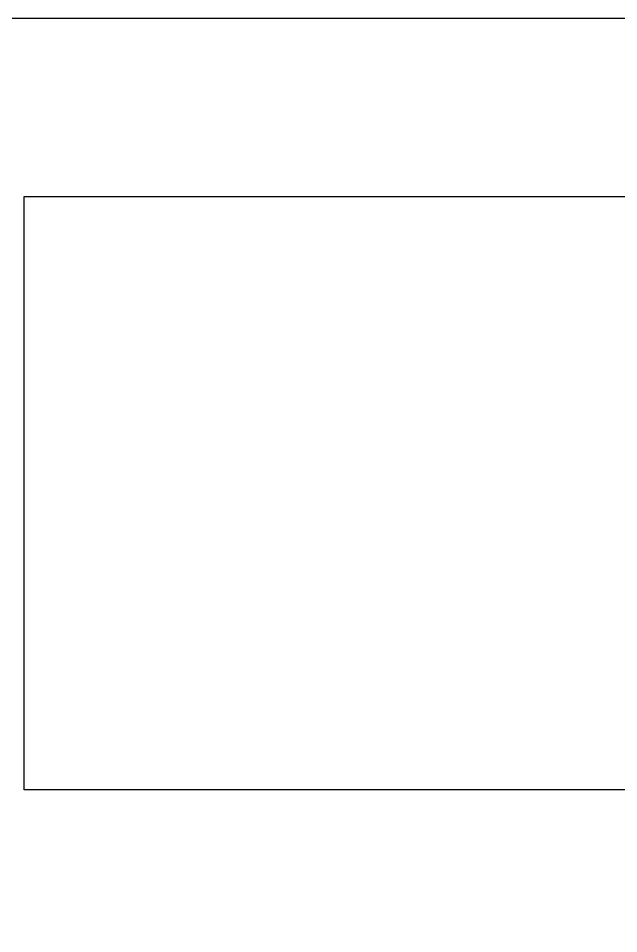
# Model space of a CAD drawing. Header units: inches. Extents: x 24920 to 61775, y 10942 to 38819.
# Drawn here: x 56773.1 to 56874.3, y 26995 to 27149.2 of the extents above; entities that cross this region are included whole.
import ezdxf

# ---------------------------------------------------------------- set-up
doc = ezdxf.new("R2010")
doc.units = ezdxf.units.IN
doc.header["$MEASUREMENT"] = 0
doc.layers.add('A-土建墙（含管井、立管）', color=160, linetype='Continuous')
doc.layers.add('P-完成面', color=3, linetype='Continuous')

# ---------------------------------------------------------------- blocks, each defined once
blk = doc.blocks.new('herhh')
at = {"layer": 'A-土建墙（含管井、立管）', "color": 4}
blk.add_lwpolyline([(57855.59839625316, 26243.70436572787), (57855.59839625316, 26843.70436786006), (56945.59834106514, 26843.7043679049), (56945.59834106514, 26943.7043679049), (57955.59839625316, 26943.70436785513), (57955.59839625316, 26243.70436572787)], dxfattribs=at)
at = {"layer": 'P-完成面'}
blk.add_lwpolyline([(56908.09809204823, 26973.70436784803), (57985.5983830413, 26973.70436835851), (57985.5983830413, 26313.70437207973)], dxfattribs=at)

msp = doc.modelspace()

# ---------------------------------------------------------------- block references
msp.add_blockref('herhh', (-171.5, 175.5))

doc.saveas('drawing.dxf')
